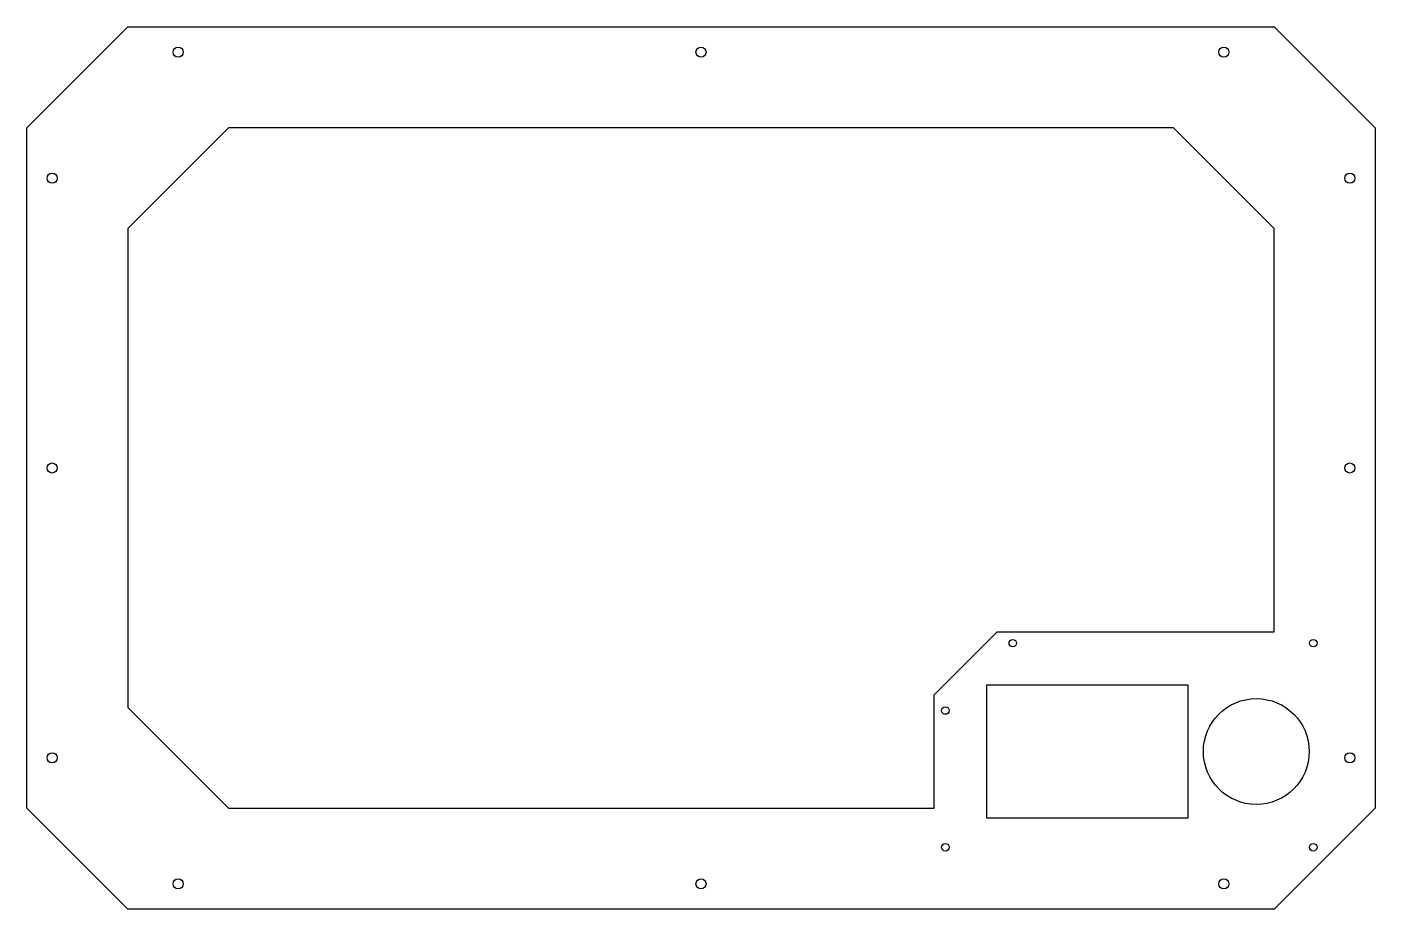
# Model space of a CAD drawing. Extents: x -10 to 525, y -218 to 132.
import ezdxf

# ---------------------------------------------------------------- set-up
doc = ezdxf.new("R2010")
doc.units = 0
doc.layers.get('0').update_dxf_attribs({"linetype": 'continuous'})

# ---------------------------------------------------------------- blocks, each defined once
blk = doc.blocks.new('CUT081')
at = {"color": 0}
for p, q in [((-10, 92.5), (30, 132.5)), ((30, 132.5), (485, 132.5)), ((485, 132.5), (525, 92.5)), ((-10, -177.5), (-10, 92.5)), ((70, 92.5), (30, 52.5)), ((445, 92.5), (70, 92.5)), ((485, 52.5), (445, 92.5)), ((525, 92.5), (525, -177.5)), ((30, 52.5), (30, -137.5)), ((485, -107.5), (485, 52.5)), ((350, -132.5), (375, -107.5)), ((375, -107.5), (485, -107.5)), ((350, -177.5), (350, -132.5)), ((371, -181.5), (371, -128.5)), ((371, -128.5), (450.75, -128.5)), ((450.75, -128.5), (450.75, -181.5)), ((30, -137.5), (70, -177.5)), ((30, -217.5), (-10, -177.5)), ((70, -177.5), (350, -177.5)), ((450.75, -181.5), (371, -181.5)), ((485, -217.5), (525, -177.5)), ((485, -217.5), (30, -217.5))]:
    blk.add_line(p, q, dxfattribs=at)
for centre, radius in [((50, 122.5), 2), ((257.5, 122.5), 2), ((465, 122.5), 2), ((0, 72.5), 2), ((515, 72.5), 2), ((0, -42.5), 2), ((515, -42.5), 2), ((381.243, -112), 1.5), ((500.5, -112), 1.5), ((354.5, -138.743), 1.5), ((477.875, -155), 21), ((0, -157.5), 2), ((515, -157.5), 2), ((354.5, -193), 1.5), ((500.5, -193), 1.5), ((50, -207.5), 2), ((257.5, -207.5), 2), ((465, -207.5), 2)]:
    blk.add_circle(centre, radius, dxfattribs=at)

msp = doc.modelspace()

# ---------------------------------------------------------------- block references
at = {"color": 0}
msp.add_blockref('CUT081', (0, 0), dxfattribs=at)

doc.saveas('drawing.dxf')
